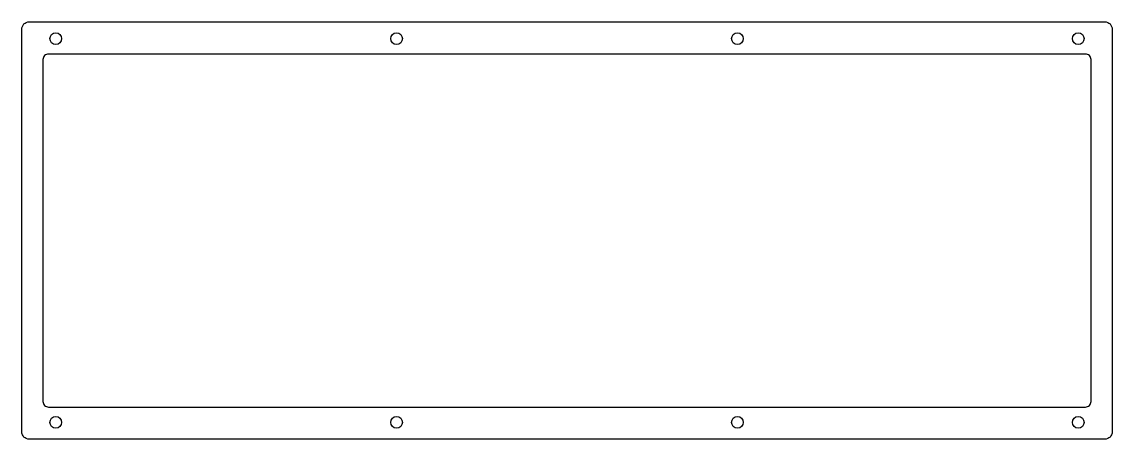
# Model space of a CAD drawing. Header units: millimetres. Extents: x -149 to 149, y -186 to -72.
import ezdxf

# ---------------------------------------------------------------- set-up
doc = ezdxf.new("R2010")
doc.units = ezdxf.units.MM
doc.layers.get('0').update_dxf_attribs({"linetype": 'CONTINUOUS'})

msp = doc.modelspace()

# ---------------------------------------------------------------- linework, layer by layer
for points in [[(149.35, -183.89, -0.414214), (147.35, -185.89), (-147.35, -185.89, -0.414214), (-149.35, -183.89), (-149.35, -73.69, -0.414214), (-147.35, -71.69), (147.35, -71.69, -0.414214), (149.35, -73.69)], [(142.05, -80.49), (-142.05, -80.49, 0.414214), (-143.55, -81.99), (-143.55, -175.59, 0.414214), (-142.05, -177.09), (142.05, -177.09, 0.414214), (143.55, -175.59), (143.55, -81.99, 0.414214)]]:
    msp.add_lwpolyline(points, format="xyb", close=True)
for centre in [(-140.05, -76.29), (-46.69, -76.29), (46.69, -76.29), (140.05, -76.29), (-140.05, -181.29), (-46.69, -181.29), (46.69, -181.29), (140.05, -181.29)]:
    msp.add_circle(centre, 1.6)

doc.saveas('drawing.dxf')
